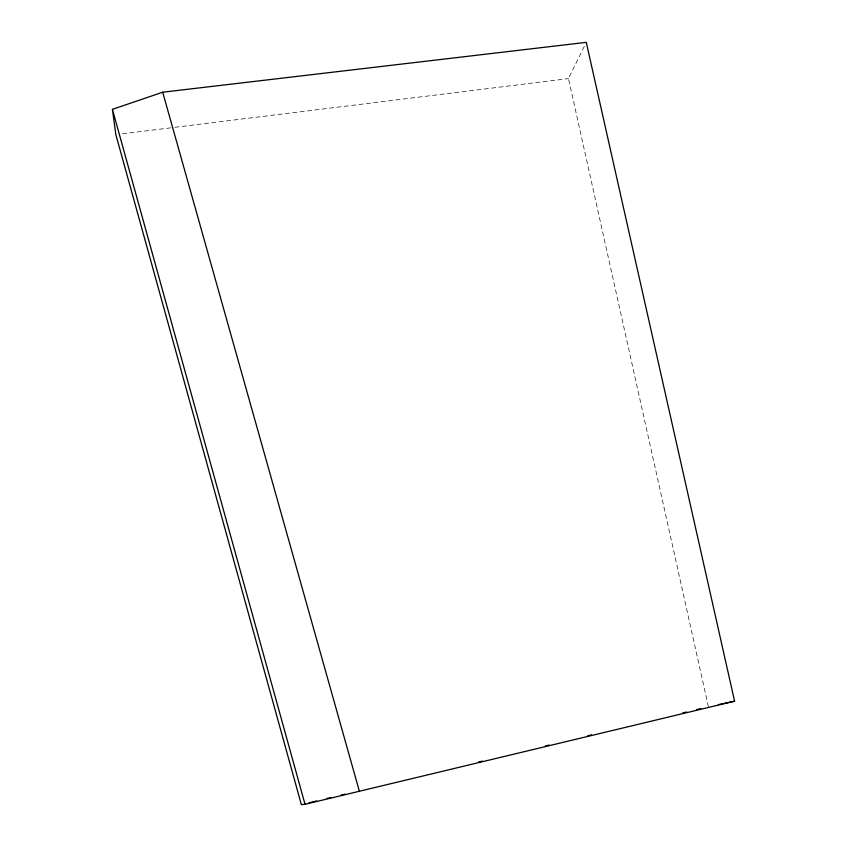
<?xml version="1.0" encoding="UTF-8"?>
<svg xmlns="http://www.w3.org/2000/svg" width="847" height="847" viewBox="0 0 847 847"><rect width="100%" height="100%" fill="white"/><g stroke="black" fill="none" stroke-linecap="round" stroke-linejoin="round"><path stroke-width="0.64" stroke-dasharray="4.24 3.18" d="M708.41 706.758L568.475 78.612L585.118 44.669M122.402 133.815L173.571 127.484M174.884 127.315L568.475 78.612"/><path stroke-width="1.27" d="M112.418 109.348L162.698 92.217L586.262 42.35L734.582 701.178L305.026 804.301L301.363 804.65L115.848 134.62L112.418 109.348L305.026 804.301M309.07 802.797L316.767 800.944M327.048 798.477L330.891 797.546M341.172 795.079L345.025 794.147M478.566 762.035L482.419 761.104M545.33 745.974L549.184 745.053M587.712 735.789L591.566 734.857M682.735 712.93L686.578 712.009M696.859 709.532L700.702 708.611M718.383 704.63L734.582 701.178M162.698 92.217L359.424 791.447"/></g></svg>
